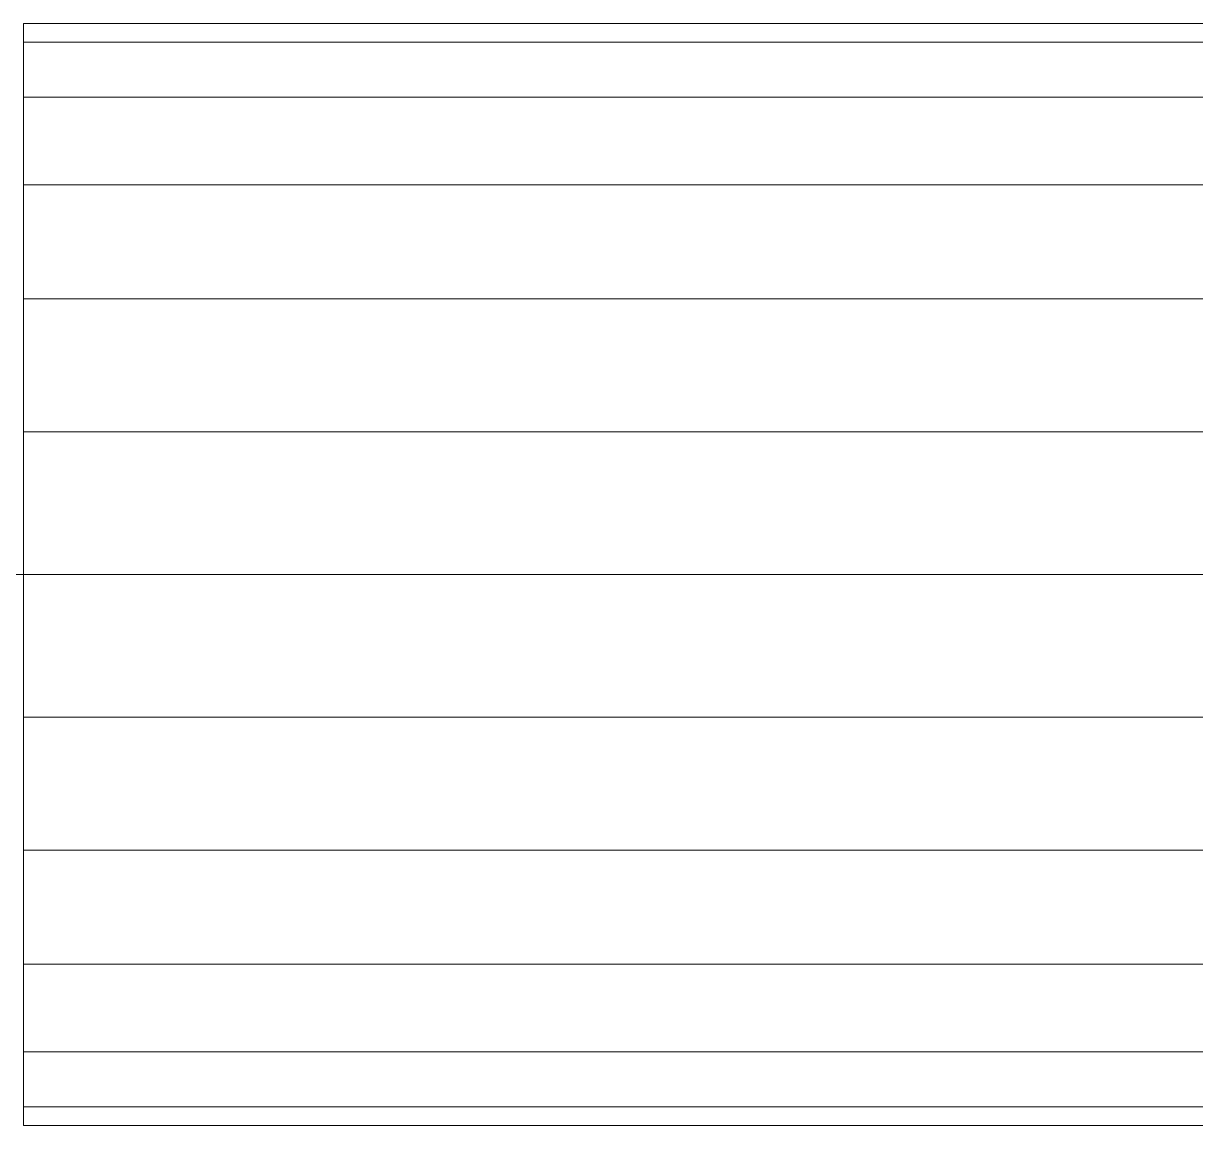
# Model space of a CAD drawing. Header units: inches. Extents: x -3325 to -59, y 5 to 733.
# Drawn here: x -1069.633 to -1066.577, y 270.562 to 273.438 of the extents above; entities that cross this region are included whole.
import ezdxf

# ---------------------------------------------------------------- set-up
doc = ezdxf.new("R2010")
doc.units = ezdxf.units.IN
doc.header["$MEASUREMENT"] = 0
doc.layers.add('P-PIPE', color=10, linetype='Continuous', lineweight=9)

msp = doc.modelspace()

# ---------------------------------------------------------------- linework, layer by layer
at = {"layer": 'P-PIPE', "color": 1}
for q in [(-1075.6171, 272, 1076), (-954.6171, 272, 1076), (-954.6171, 272, 1076)]:
    msp.add_line((-1069.6329, 272, 1076), q, dxfattribs=at)

# ---------------------------------------------------------------- meshes
mesh = msp.add_polyface(dxfattribs=at)
corners = [(-1069.6328, 270.5625, 1076), (-1069.6328, 270.6115, 1076.372), (-1069.6328, 270.7551, 1076.7188), (-1069.6328, 270.9835, 1077.0165), (-1069.6328, 271.2813, 1077.2449), (-1069.6328, 271.6279, 1077.3885), (-1069.6328, 272, 1077.4375), (-1069.6328, 272.3721, 1077.3885), (-1069.6328, 272.7187, 1077.2449), (-1069.6328, 273.0165, 1077.0165), (-1069.6328, 273.2449, 1076.7188), (-1069.6328, 273.3885, 1076.372), (-1069.6328, 273.4375, 1076), (-1069.6328, 273.3885, 1075.628), (-1069.6328, 273.2449, 1075.2813), (-1069.6328, 273.0165, 1074.9836), (-1069.6328, 272.7187, 1074.7551), (-1069.6328, 272.3721, 1074.6115), (-1069.6328, 272, 1074.5625), (-1069.6328, 271.6279, 1074.6115), (-1069.6328, 271.2813, 1074.7551), (-1069.6328, 270.9835, 1074.9836), (-1069.6328, 270.7551, 1075.2813), (-1069.6328, 270.6115, 1075.628)]
mesh.append_faces([[corners[k] for k in face] for face in [(13, 16, 10, 11)]], dxfattribs={"vtx0": -1, "vtx1": -1, "vtx3": -1, "color": 1})
mesh.append_faces([[corners[k] for k in face] for face in [(20, 4, 5), (8, 16, 17, 7)]], dxfattribs={"vtx0": -1, "vtx2": -1, "color": 1})
mesh.append_faces([[corners[k] for k in face] for face in [(21, 22, 20), (12, 13, 11)]], dxfattribs={"vtx1": -1, "color": 1})
mesh.append_faces([[corners[k] for k in face] for face in [(22, 23, 2, 20), (19, 20, 5, 17)]], dxfattribs={"vtx1": -1, "vtx2": -1, "vtx3": -1, "color": 1})
mesh.append_faces([[corners[k] for k in face] for face in [(17, 18, 19), (14, 15, 16, 13)]], dxfattribs={"vtx2": -1, "color": 1})
mesh.append_faces([[corners[k] for k in face] for face in [(2, 3, 4, 20), (5, 6, 7, 17), (8, 9, 10, 16)]], dxfattribs={"vtx2": -1, "vtx3": -1, "color": 1})
mesh.append_faces([[corners[k] for k in face] for face in [(23, 0, 1, 2)]], dxfattribs={"vtx3": -1, "color": 1})
mesh = msp.add_polyface(dxfattribs=at)
corners = [(-1069.6328, 273.4375, 1076), (-1069.6328, 273.3885, 1076.372), (-1069.6328, 273.2449, 1076.7188), (-1069.6328, 273.0165, 1077.0165), (-1069.6328, 272.7187, 1077.2449), (-1069.6328, 272.3721, 1077.3885), (-1069.6328, 272, 1077.4375), (-954.6172, 272, 1077.4375), (-954.6172, 272.3721, 1077.3885), (-954.6172, 272.7187, 1077.2449), (-954.6172, 273.0165, 1077.0165), (-954.6172, 273.2449, 1076.7188), (-954.6172, 273.3885, 1076.372), (-954.6172, 273.4375, 1076)]
mesh.append_faces([[corners[k] for k in face] for face in [(7, 8, 5, 6)]], dxfattribs={"vtx1": -1, "color": 1})
mesh.append_faces([[corners[k] for k in face] for face in [(8, 9, 4, 5), (3, 4, 9, 10), (11, 12, 1, 2), (2, 3, 10, 11)]], dxfattribs={"vtx1": -1, "vtx3": -1, "color": 1})
mesh.append_faces([[corners[k] for k in face] for face in [(12, 13, 0, 1)]], dxfattribs={"vtx3": -1, "color": 1})
mesh = msp.add_polyface(dxfattribs=at)
corners = [(-1069.6328, 272, 1074.5625), (-1069.6328, 272.3721, 1074.6115), (-1069.6328, 272.7187, 1074.7551), (-1069.6328, 273.0165, 1074.9836), (-1069.6328, 273.2449, 1075.2813), (-1069.6328, 273.3885, 1075.628), (-1069.6328, 273.4375, 1076), (-954.6172, 273.4375, 1076), (-954.6172, 273.3885, 1075.628), (-954.6172, 273.2449, 1075.2813), (-954.6172, 273.0165, 1074.9836), (-954.6172, 272.7187, 1074.7551), (-954.6172, 272.3721, 1074.6115), (-954.6172, 272, 1074.5625)]
mesh.append_faces([[corners[k] for k in face] for face in [(7, 8, 5, 6)]], dxfattribs={"vtx1": -1, "color": 1})
mesh.append_faces([[corners[k] for k in face] for face in [(8, 9, 4, 5), (3, 4, 9, 10), (11, 12, 1, 2), (2, 3, 10, 11)]], dxfattribs={"vtx1": -1, "vtx3": -1, "color": 1})
mesh.append_faces([[corners[k] for k in face] for face in [(12, 13, 0, 1)]], dxfattribs={"vtx3": -1, "color": 1})
mesh = msp.add_polyface(dxfattribs=at)
corners = [(-1069.6328, 272, 1077.4375), (-1069.6328, 271.6279, 1077.3885), (-1069.6328, 271.2813, 1077.2449), (-1069.6328, 270.9835, 1077.0165), (-1069.6328, 270.7551, 1076.7188), (-1069.6328, 270.6115, 1076.372), (-1069.6328, 270.5625, 1076), (-954.6172, 270.5625, 1076), (-954.6172, 270.6115, 1076.372), (-954.6172, 270.7551, 1076.7188), (-954.6172, 270.9835, 1077.0165), (-954.6172, 271.2813, 1077.2449), (-954.6172, 271.6279, 1077.3885), (-954.6172, 272, 1077.4375)]
mesh.append_faces([[corners[k] for k in face] for face in [(8, 9, 4, 5), (3, 4, 9, 10), (11, 12, 1, 2), (2, 3, 10, 11)]], dxfattribs={"vtx1": -1, "vtx3": -1, "color": 1})
mesh.append_faces([[corners[k] for k in face] for face in [(6, 7, 8, 5)]], dxfattribs={"vtx2": -1, "color": 1})
mesh.append_faces([[corners[k] for k in face] for face in [(12, 13, 0, 1)]], dxfattribs={"vtx3": -1, "color": 1})
mesh = msp.add_polyface(dxfattribs=at)
corners = [(-1069.6328, 270.5625, 1076), (-1069.6328, 270.6115, 1075.628), (-1069.6328, 270.7551, 1075.2813), (-1069.6328, 270.9835, 1074.9836), (-1069.6328, 271.2813, 1074.7551), (-1069.6328, 271.6279, 1074.6115), (-1069.6328, 272, 1074.5625), (-954.6172, 272, 1074.5625), (-954.6172, 271.6279, 1074.6115), (-954.6172, 271.2813, 1074.7551), (-954.6172, 270.9835, 1074.9836), (-954.6172, 270.7551, 1075.2813), (-954.6172, 270.6115, 1075.628), (-954.6172, 270.5625, 1076)]
mesh.append_faces([[corners[k] for k in face] for face in [(7, 8, 5, 6)]], dxfattribs={"vtx1": -1, "color": 1})
mesh.append_faces([[corners[k] for k in face] for face in [(8, 9, 4, 5), (3, 4, 9, 10), (11, 12, 1, 2), (2, 3, 10, 11)]], dxfattribs={"vtx1": -1, "vtx3": -1, "color": 1})
mesh.append_faces([[corners[k] for k in face] for face in [(12, 13, 0, 1)]], dxfattribs={"vtx3": -1, "color": 1})

doc.saveas('drawing.dxf')
